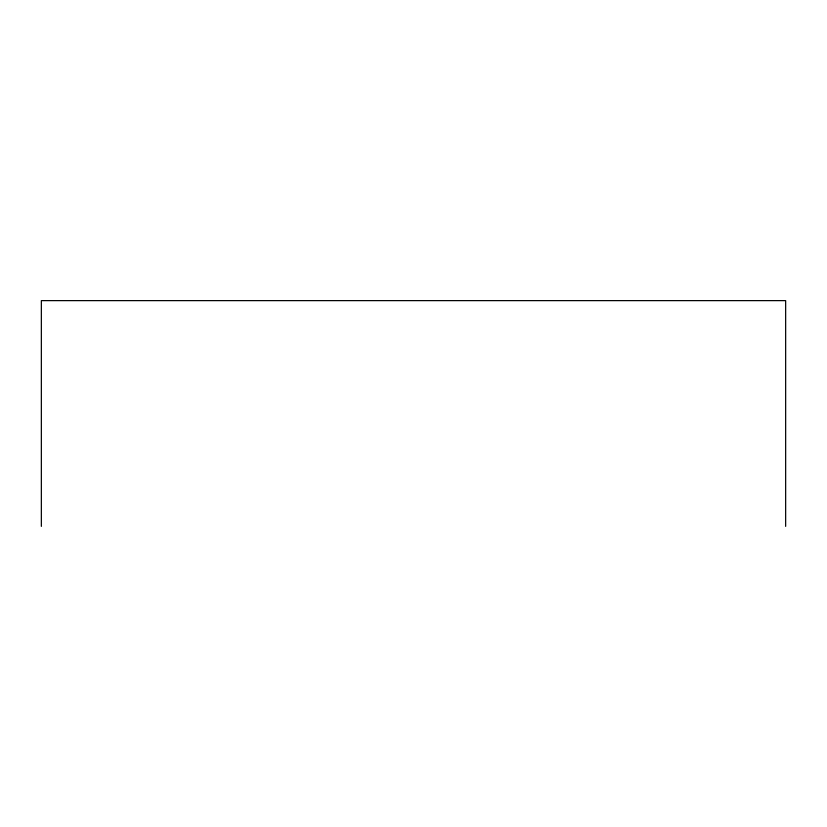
<?xml version="1.0" encoding="UTF-8"?>
<svg xmlns="http://www.w3.org/2000/svg" width="827" height="827" viewBox="0 0 827 827"><rect width="100%" height="100%" fill="white"/><g stroke="black" fill="none" stroke-linecap="round" stroke-linejoin="round"><path stroke-width="1.24" d="M785.65 526.375L785.65 300.625L41.35 300.625L41.35 526.375"/></g></svg>
